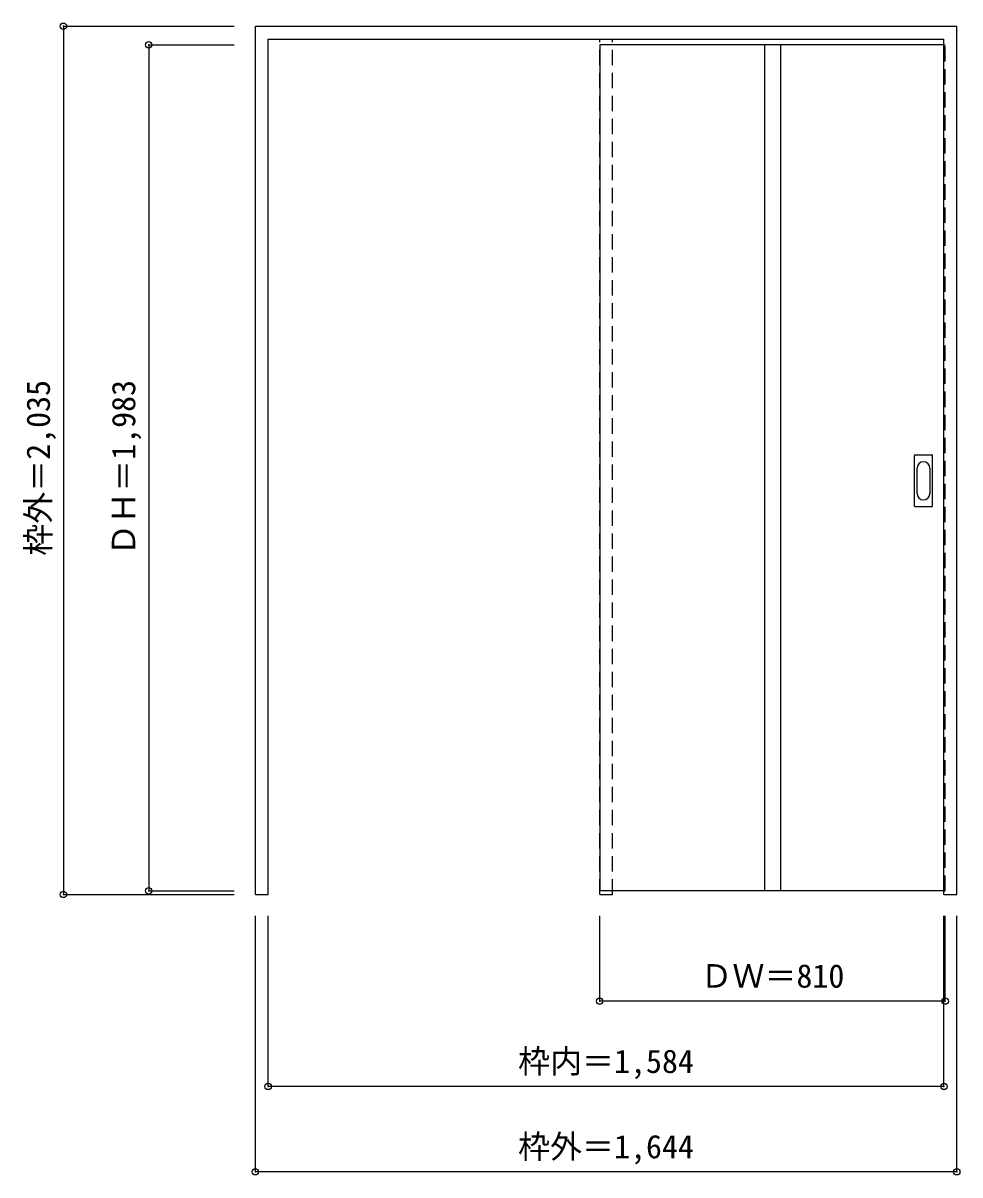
# Model space of a CAD drawing. Units: millimetres, scale not verified. Extents: x -1672 to 524, y -1562 to 1138.
import ezdxf
from ezdxf.enums import TextEntityAlignment as Align

# ---------------------------------------------------------------- set-up
doc = ezdxf.new("R2010")
doc.units = ezdxf.units.MM
doc.header["$LTSCALE"] = 30
doc.header["$PDMODE"] = 32
doc.header["$PDSIZE"] = 15
doc.linetypes.add('DASHED1', pattern=[1.8, 1.2, -0.6])
doc.layers.add('0-0', color=3, linetype='Continuous')
doc.layers.add('0-1_寸法', color=7, linetype='Continuous')
doc.styles.add('ＭＳ ゴシック', font='')
doc.styles.get('ＭＳ ゴシック').set_extended_font_data('MS Gothic')

msp = doc.modelspace()

# ---------------------------------------------------------------- linework, layer by layer
at = {"layer": '0-0'}
for p, q in [((-1127.45, -904.23), (-1127.45, 1130.77)), ((-1127.45, 1130.77), (516.55, 1130.77)), ((516.55, -904.23), (516.55, 1130.77)), ((-1097.45, 1100.77), (486.55, 1100.77)), ((-320.45, 1087.27), (-320.45, -895.73)), ((486.55, 1087.27), (-320.45, 1087.27)), ((65.55, 1087.27), (65.55, -895.73)), ((103.55, 1087.27), (103.55, -895.73)), ((486.55, -904.23), (486.55, 1100.77)), ((417.55, 5.77), (417.55, 124.77)), ((419.05, 126.27), (458.05, 126.27)), ((459.55, 5.77), (459.55, 124.77)), ((458.05, 4.27), (419.05, 4.27)), ((486.55, -895.73), (-320.45, -895.73)), ((486.55, -904.23), (516.55, -904.23))]:
    msp.add_line(p, q, dxfattribs=at)
at = {"layer": '0-0', "color": 4, "linetype": 'DASHED1'}
for p, q in [((-320.45, -904.23), (-320.45, 1100.77)), ((-320.45, 1087.27), (-320.45, 1083.27)), ((-290.45, -904.23), (-290.45, 1100.77)), ((486.55, 1087.27), (489.55, 1087.27)), ((-320.45, -904.23), (-290.45, -904.23))]:
    msp.add_line(p, q, dxfattribs=at)
at = {"layer": '0-0', "color": 7}
for p, q in [((423.55, 35.67), (423.55, 94.87)), ((453.55, 94.87), (453.55, 35.67))]:
    msp.add_line(p, q, dxfattribs=at)
at = {"layer": '0-0'}
msp.add_lwpolyline([(-1127.45, -904.23), (-1097.45, -904.23), (-1097.45, 1100.77)], dxfattribs=at)
at = {"layer": '0-0', "color": 4, "linetype": 'DASHED1'}
msp.add_lwpolyline([(486.55, -895.73), (489.55, -895.73), (489.55, 1087.27)], dxfattribs=at)
at = {"layer": '0-0'}
for centre, start, end in [((419.05, 124.77), 90, 180), ((458.05, 124.77), 0, 90), ((419.05, 5.77), 180, 270), ((458.05, 5.77), 270, 0)]:
    msp.add_arc(centre, 1.5, start, end, dxfattribs=at)
at = {"layer": '0-0', "color": 7}
for centre, start, end in [((438.55, 94.87), 0, 180), ((438.55, 35.67), 180, 0)]:
    msp.add_arc(centre, 15, start, end, dxfattribs=at)
at = {"layer": '0-1_寸法', "color": 4}
for p, q in [((-1577.45, 1130.77), (-1577.45, -904.23)), ((-1577.45, 1130.77), (-1177.45, 1130.77)), ((-1377.45, 1087.27), (-1377.45, -895.73)), ((-1377.45, 1087.27), (-1177.45, 1087.27)), ((-1577.45, -904.23), (-1177.45, -904.23)), ((-1377.45, -895.73), (-1177.45, -895.73)), ((-320.45, -1154.23), (-320.45, -954.23)), ((486.55, -1354.23), (486.55, -954.23)), ((489.55, -1154.23), (489.55, -954.23)), ((516.55, -1554.23), (516.55, -954.23)), ((489.55, -1154.23), (-320.45, -1154.23))]:
    msp.add_line(p, q, dxfattribs=at)
for points in [[(516.55, -1554.23), (-1127.45, -1554.23), (-1127.45, -954.23)], [(486.55, -1354.23), (-1097.45, -1354.23), (-1097.45, -954.23)]]:
    msp.add_lwpolyline(points, dxfattribs=at)
at = {"layer": '0-1_寸法'}
for p in [(-1577.45, 1130.77), (-1377.45, 1087.27), (-1377.45, -895.73), (-1577.45, -904.23), (-320.45, -1154.23), (489.55, -1154.23), (-1097.45, -1354.23), (486.55, -1354.23), (-1127.45, -1554.23), (516.55, -1554.23)]:
    msp.add_point(p, dxfattribs=at)

# ---------------------------------------------------------------- texts
at = {"layer": '0-1_寸法', "style": 'ＭＳ ゴシック'}
for s, p in [('枠外＝2,035', (-1592.45, -110.48)), ('ＤＨ＝1,983', (-1392.45, -110.48))]:
    msp.add_text(s, height=54.99, rotation=90, dxfattribs=at).set_placement(p, align=Align.BOTTOM_LEFT)
for s, p in [('ＤＷ＝810', (-84.2, -1139.23)), ('枠内＝1,584', (-511.7, -1339.23)), ('枠外＝1,644', (-511.7, -1539.23))]:
    msp.add_text(s, height=54.99, dxfattribs=at).set_placement(p, align=Align.BOTTOM_LEFT)

doc.saveas('drawing.dxf')
